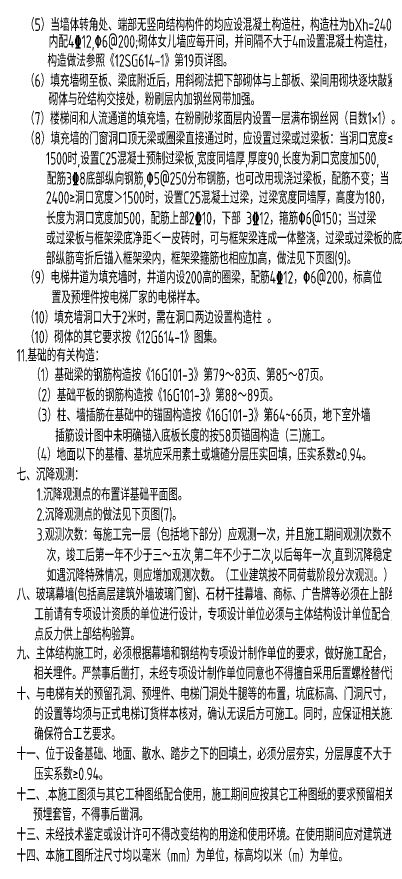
# Model space of a CAD drawing. Extents: x -638872 to -278819, y -139534 to 213996.
# Drawn here: x -586931 to -572196, y 116564 to 150348 of the extents above; entities that cross this region are included whole.
import ezdxf

# ---------------------------------------------------------------- set-up
doc = ezdxf.new("R2010")
doc.units = 0
doc.header["$LTSCALE"] = 1000
doc.header["$MEASUREMENT"] = 0
doc.layers.add('文字', color=165, linetype='CONTINUOUS')
doc.layers.add('砌体-小孔砖', color=50, linetype='CONTINUOUS')
doc.styles.add('TSSD_REIN', font='tssdeng.shx', dxfattribs={"width": 0.7, "bigfont": 'tssdchn.shx'})

msp = doc.modelspace()

# ---------------------------------------------------------------- texts
at = {"layer": '文字', "linetype": 'Continuous', "style": 'TSSD_REIN', "width": 0.7}
for s, p in [('（8）填充墙的门窗洞口顶无梁或圈梁直接通过时，应设置过梁或过梁板：当洞口宽度≤', (-586606.46, 145243.12)), ('1500时,设置C25混凝土预制过梁板,宽度同墙厚,厚度90,长度为洞口宽度加500,', (-585767.57, 144443.12)), ('配筋3\x848底部纵向钢筋,\x825@250分布钢筋，也可改用现浇过梁板，配筋不变；当', (-585734.64, 143643.12)), ('2400≥洞口宽度＞1500时，设置C25混凝土过梁，过梁宽度同墙厚，高度为180，', (-585767.57, 142876.76)), ('长度为洞口宽度加500，配筋上部2\x8410，下部 3\x8412，箍筋\x826@150；当过梁', (-585754.43, 142055.41)), ('或过梁板与框架梁底净距＜一皮砖时，可与框架梁连成一体整浇，过梁或过梁板的底', (-585760.66, 141252.89)), ('部纵筋弯折后锚入框架梁内，框架梁箍筋也相应加高，做法见下页图(9)。', (-585769.67, 140452.89)), ('11.基础的有关构造：', (-586941.52, 136572.66)), ('（1）基础梁的钢筋构造按《16G101-3》第79～83页、第85～87页。', (-586361.13, 135794.01)), ('（2）基础平板的钢筋构造按《16G101-3》第88～89页。', (-586334.18, 134981.72)), ('（3）柱、墙插筋在基础中的锚固构造按《16G101-3》第64~66页，地下室外墙', (-586334.18, 134181.72)), ('插筋设计图中未明确锚入底板长度的按58页锚固构造（三)施工。', (-585394.74, 133365.38)), ('（4）地面以下的基槽、基坑应采用素土或塘碴分层压实回填，压实系数\x930.94。', (-586361.13, 132609.55)), ('七、沉降观测：', (-586941.52, 131809.55)), ('1.沉降观测点的布置详基础平面图。', (-586141.52, 131009.55)), ('2.沉降观测点的做法见下页图(7)。', (-586141.52, 130209.55)), ('3.观测次数：每施工完一层（包括地下部分）应观测一次，并且施工期间观测次数不少于四', (-586141.52, 129409.55)), ('次，竣工后第一年不少于三～五次,第二年不少于二次,以后每年一次,直到沉降稳定为止。', (-585737.45, 128588.19)), ('如遇沉降特殊情况，则应增加观测次数。（工业建筑按不同荷载阶段分次观测。）', (-585737.45, 127780.05)), ('八、玻璃幕墙(包括高层建筑外墙玻璃门窗)、石材干挂幕墙、商标、广告牌等必须在上部结构施', (-586941.52, 127025.09)), (' 工前请有专项设计资质的单位进行设计，专项设计单位必须与主体结构设计单位配合，提供支', (-586445.92, 126225.09)), (' 点反力供上部结构验算。', (-586445.92, 125425.09)), ('九、主体结构施工时，必须根据幕墙和钢结构专项设计制作单位的要求，做好施工配合，事先预设', (-586941.52, 124660.59)), (' 相关埋件。严禁事后凿打，未经专项设计制作单位同意也不得擅自采用后置螺栓替代预埋件。', (-586468.45, 123860.59)), ('十、与电梯有关的预留孔洞、预埋件、电梯门洞处牛腿等的布置，坑底标高、门洞尺寸，缓冲墩', (-586941.52, 123040.63)), (' 的设置等均须与正式电梯订货样本核对，确认无误后方可施工。同时，应保证相关施工精度，', (-586450.86, 122240.63)), (' 确保符合工艺要求。', (-586450.86, 121440.63)), ('十一、位于设备基础、地面、散水、踏步之下的回填土，必须分层夯实，分层厚度不大于250，', (-586941.52, 120640.63)), (' 压实系数≥0.94。', (-586450.86, 119840.63)), ('十二、.本施工图须与其它工种图纸配合使用，施工期间应按其它工种图纸的要求预留相关洞口或', (-586941.52, 119019.41)), (' 预埋套管，不得事后凿洞。', (-586495.47, 118219.41)), ('十三、未经技术鉴定或设计许可不得改变结构的用途和使用环境。在使用期间应对建筑进行定期维护。', (-586941.52, 117420.54)), ('十四、本施工图所注尺寸均以毫米（mm）为单位，标高均以米（m）为单位。', (-586941.52, 116580.36))]:
    msp.add_text(s, height=500, dxfattribs=at).set_placement(p)
at = {"layer": '砌体-小孔砖', "color": 3, "linetype": 'Continuous', "style": 'TSSD_REIN', "width": 0.7}
for s, p in [('（5）当墙体转角处、端部无竖向结构构件的均应设混凝土构造柱，构造柱为bXh=240X240，', (-586606.46, 149786.46)), ('内配4\x8412,\x826@200;砌体女儿墙应每开间，并间隔不大于4m设置混凝土构造柱，', (-585656.73, 149118.02)), ('构造做法参照《12SG614-1》第19页详图。', (-585711.13, 148355.16)), ('（6）填充墙砌至板、梁底附近后，用斜砌法把下部砌体与上部板、梁间用砌块逐块敲紧填实。', (-586606.46, 147551.7)), ('砌体与砼结构交接处，粉刷层内加钢丝网带加强。', (-585662.06, 146815.64)), ('（7）楼梯间和人流通道的填充墙，在粉刷砂浆面层内设置一层满布钢丝网（目数1×1）。', (-586606.46, 146043.12)), ('（9）电梯井道为填充墙时，井道内设200高的圈梁，配筋4\x8412，\x826@200，标高位', (-586603.48, 139690.43)), ('     置及预埋件按电梯厂家的电梯样本。', (-586603.48, 138890.43)), ('（10）填充墙洞口大于2米时，需在洞口两边设置构造柱 。', (-586603.48, 138090.43)), ('（10）砌体的其它要求按《12G614-1》图集。', (-586603.48, 137305.07))]:
    msp.add_text(s, height=500, dxfattribs=at).set_placement(p)

doc.saveas('drawing.dxf')
